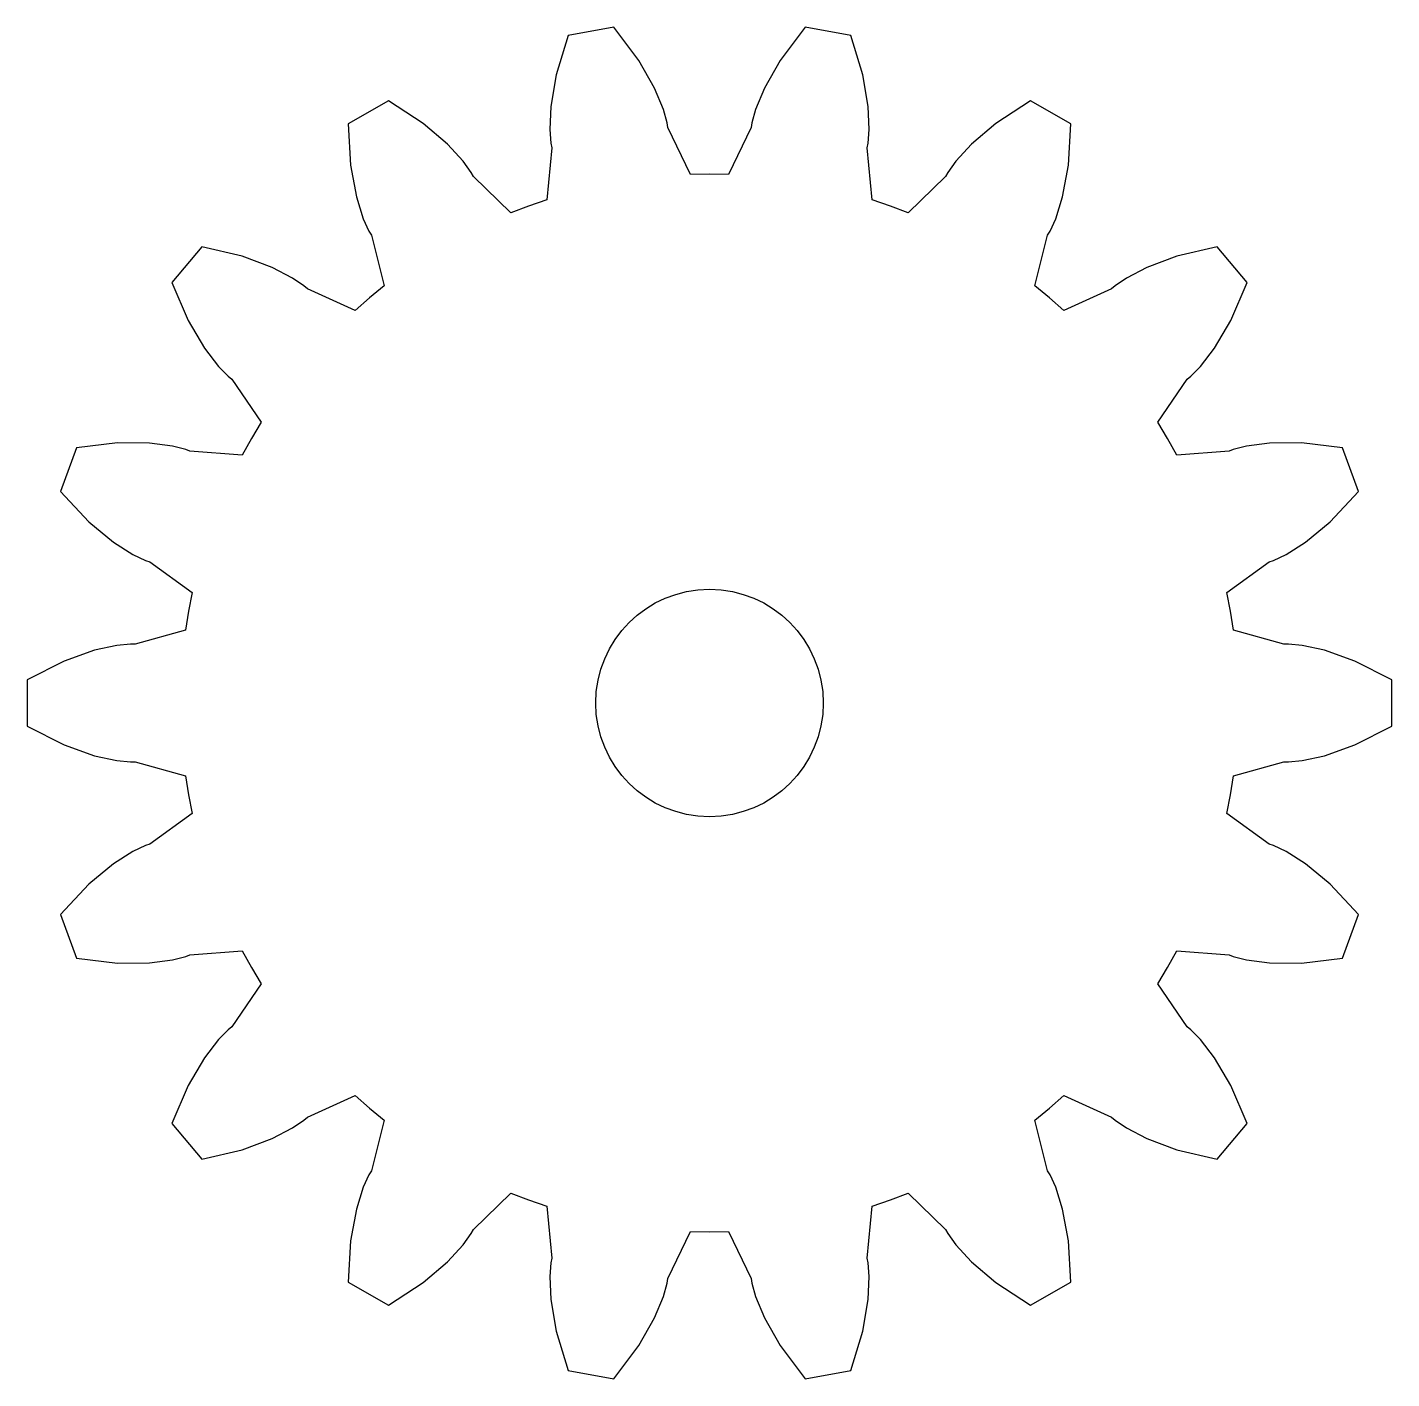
# Model space of a CAD drawing. Header units: millimetres. Extents: x -30 to 30, y -29.7 to 29.7.
import ezdxf

# ---------------------------------------------------------------- set-up
doc = ezdxf.new("R2010")
doc.units = ezdxf.units.MM

msp = doc.modelspace()

# ---------------------------------------------------------------- linework, layer by layer
for p, q in [((-4.2, 29.705), (-6.213, 29.35)), ((-3.111, 28.25), (-4.2, 29.705)), ((4.2, 29.705), (3.111, 28.25)), ((6.213, 29.35), (4.2, 29.705)), ((-6.213, 29.35), (-6.739, 27.61)), ((6.739, 27.61), (6.213, 29.35)), ((-2.412, 27.022), (-3.111, 28.25)), ((3.111, 28.25), (2.412, 27.022)), ((-6.739, 27.61), (-6.975, 26.217)), ((6.975, 26.217), (6.739, 27.61)), ((-2.027, 26.089), (-2.412, 27.022)), ((2.412, 27.022), (2.027, 26.089)), ((-14.106, 26.477), (-15.877, 25.455)), ((-12.585, 25.482), (-14.106, 26.477)), ((14.106, 26.477), (12.585, 25.482)), ((15.877, 25.455), (14.106, 26.477)), ((-6.975, 26.217), (-7.018, 25.208)), ((-1.866, 25.505), (-2.027, 26.089)), ((2.027, 26.089), (1.866, 25.505)), ((7.018, 25.208), (6.975, 26.217)), ((-15.877, 25.455), (-15.776, 23.64)), ((-11.509, 24.567), (-12.585, 25.482)), ((-7.018, 25.208), (-6.97, 24.605)), ((-1.834, 25.305), (-1.866, 25.505)), ((-0.841, 23.235), (-1.834, 25.305)), ((1.834, 25.305), (0.841, 23.235)), ((1.866, 25.505), (1.834, 25.305)), ((6.97, 24.605), (7.018, 25.208)), ((12.585, 25.482), (11.509, 24.567)), ((15.776, 23.64), (15.877, 25.455)), ((-6.97, 24.605), (-6.931, 24.407)), ((6.931, 24.407), (6.97, 24.605)), ((-10.827, 23.822), (-11.509, 24.567)), ((-6.931, 24.407), (-7.156, 22.121)), ((7.156, 22.121), (6.931, 24.407)), ((11.509, 24.567), (10.827, 23.822)), ((-15.776, 23.64), (-15.521, 22.25)), ((-10.476, 23.328), (-10.827, 23.822)), ((10.827, 23.822), (10.476, 23.328)), ((15.521, 22.25), (15.776, 23.64)), ((-10.379, 23.152), (-10.476, 23.328)), ((-8.737, 21.546), (-10.379, 23.152)), ((0, 23.25), (-0.841, 23.235)), ((0.841, 23.235), (0, 23.25)), ((10.379, 23.152), (8.737, 21.546)), ((10.476, 23.328), (10.379, 23.152)), ((-15.521, 22.25), (-15.217, 21.288)), ((15.217, 21.288), (15.521, 22.25)), ((-7.952, 21.848), (-8.737, 21.546)), ((-7.156, 22.121), (-7.952, 21.848)), ((7.952, 21.848), (7.156, 22.121)), ((8.737, 21.546), (7.952, 21.848)), ((-15.217, 21.288), (-14.965, 20.737)), ((14.965, 20.737), (15.217, 21.288)), ((-14.965, 20.737), (-14.861, 20.564)), ((-14.861, 20.564), (-14.291, 18.339)), ((14.291, 18.339), (14.861, 20.564)), ((14.861, 20.564), (14.965, 20.737)), ((-22.311, 20.056), (-23.625, 18.489)), ((-20.542, 19.641), (-22.311, 20.056)), ((22.311, 20.056), (20.542, 19.641)), ((23.625, 18.489), (22.311, 20.056)), ((-19.217, 19.149), (-20.542, 19.641)), ((20.542, 19.641), (19.217, 19.149)), ((-18.322, 18.682), (-19.217, 19.149)), ((-17.823, 18.338), (-18.322, 18.682)), ((18.322, 18.682), (17.823, 18.338)), ((19.217, 19.149), (18.322, 18.682)), ((-23.625, 18.489), (-22.91, 16.819)), ((-17.671, 18.206), (-17.823, 18.338)), ((-15.579, 17.258), (-17.671, 18.206)), ((-14.291, 18.339), (-14.945, 17.811)), ((14.945, 17.811), (14.291, 18.339)), ((17.671, 18.206), (15.579, 17.258)), ((17.823, 18.338), (17.671, 18.206)), ((22.91, 16.819), (23.625, 18.489)), ((-14.945, 17.811), (-15.579, 17.258)), ((15.579, 17.258), (14.945, 17.811)), ((-22.91, 16.819), (-22.195, 15.6)), ((22.195, 15.6), (22.91, 16.819)), ((-22.195, 15.6), (-21.58, 14.799)), ((21.58, 14.799), (22.195, 15.6)), ((-21.58, 14.799), (-21.155, 14.368)), ((21.155, 14.368), (21.58, 14.799)), ((-21.155, 14.368), (-20.998, 14.241)), ((-20.998, 14.241), (-19.701, 12.346)), ((19.701, 12.346), (20.998, 14.241)), ((20.998, 14.241), (21.155, 14.368)), ((-19.701, 12.346), (-20.135, 11.625)), ((20.135, 11.625), (19.701, 12.346)), ((-26.021, 11.431), (-27.825, 11.215)), ((-24.607, 11.422), (-26.021, 11.431)), ((-23.607, 11.289), (-24.607, 11.422)), ((-20.135, 11.625), (-20.542, 10.889)), ((20.542, 10.889), (20.135, 11.625)), ((24.607, 11.422), (23.607, 11.289)), ((26.021, 11.431), (24.607, 11.422)), ((27.825, 11.215), (26.021, 11.431)), ((-27.825, 11.215), (-28.524, 9.294)), ((-23.021, 11.137), (-23.607, 11.289)), ((-22.832, 11.064), (-23.021, 11.137)), ((-20.542, 10.889), (-22.832, 11.064)), ((22.832, 11.064), (20.542, 10.889)), ((23.021, 11.137), (22.832, 11.064)), ((23.607, 11.289), (23.021, 11.137)), ((28.524, 9.294), (27.825, 11.215)), ((-28.524, 9.294), (-27.281, 7.969)), ((27.281, 7.969), (28.524, 9.294)), ((-27.281, 7.969), (-26.192, 7.068)), ((26.192, 7.068), (27.281, 7.969)), ((-26.192, 7.068), (-25.34, 6.526)), ((25.34, 6.526), (26.192, 7.068)), ((-25.34, 6.526), (-24.793, 6.266)), ((-24.793, 6.266), (-24.602, 6.201)), ((-24.602, 6.201), (-22.736, 4.863)), ((22.736, 4.863), (24.602, 6.201)), ((24.602, 6.201), (24.793, 6.266)), ((24.793, 6.266), (25.34, 6.526)), ((-22.736, 4.863), (-22.897, 4.037)), ((22.897, 4.037), (22.736, 4.863)), ((-22.897, 4.037), (-23.028, 3.206)), ((23.028, 3.206), (22.897, 4.037)), ((-23.028, 3.206), (-25.239, 2.588)), ((25.239, 2.588), (23.028, 3.206)), ((-26.044, 2.534), (-27.03, 2.317)), ((-25.441, 2.591), (-26.044, 2.534)), ((-25.239, 2.588), (-25.441, 2.591)), ((25.441, 2.591), (25.239, 2.588)), ((26.044, 2.534), (25.441, 2.591)), ((27.03, 2.317), (26.044, 2.534)), ((-28.361, 1.842), (-29.983, 1.022)), ((-27.03, 2.317), (-28.361, 1.842)), ((28.361, 1.842), (27.03, 2.317)), ((29.983, 1.022), (28.361, 1.842)), ((-29.983, 1.022), (-29.983, -1.022)), ((29.983, -1.022), (29.983, 1.022)), ((-29.983, -1.022), (-28.361, -1.842)), ((28.361, -1.842), (29.983, -1.022)), ((-28.361, -1.842), (-27.03, -2.317)), ((-27.03, -2.317), (-26.044, -2.534)), ((26.044, -2.534), (27.03, -2.317)), ((27.03, -2.317), (28.361, -1.842)), ((-26.044, -2.534), (-25.441, -2.591)), ((-25.441, -2.591), (-25.239, -2.588)), ((-25.239, -2.588), (-23.028, -3.206)), ((23.028, -3.206), (25.239, -2.588)), ((25.239, -2.588), (25.441, -2.591)), ((25.441, -2.591), (26.044, -2.534)), ((-23.028, -3.206), (-22.897, -4.037)), ((22.897, -4.037), (23.028, -3.206)), ((-22.897, -4.037), (-22.736, -4.863)), ((22.736, -4.863), (22.897, -4.037)), ((-22.736, -4.863), (-24.602, -6.201)), ((24.602, -6.201), (22.736, -4.863)), ((-25.34, -6.526), (-26.192, -7.068)), ((-24.793, -6.266), (-25.34, -6.526)), ((-24.602, -6.201), (-24.793, -6.266)), ((24.793, -6.266), (24.602, -6.201)), ((25.34, -6.526), (24.793, -6.266)), ((26.192, -7.068), (25.34, -6.526)), ((-26.192, -7.068), (-27.281, -7.969)), ((27.281, -7.969), (26.192, -7.068)), ((-27.281, -7.969), (-28.524, -9.294)), ((28.524, -9.294), (27.281, -7.969)), ((-28.524, -9.294), (-27.825, -11.215)), ((27.825, -11.215), (28.524, -9.294)), ((-27.825, -11.215), (-26.021, -11.431)), ((-24.607, -11.422), (-23.607, -11.289)), ((-23.607, -11.289), (-23.021, -11.137)), ((-23.021, -11.137), (-22.832, -11.064)), ((-22.832, -11.064), (-20.542, -10.889)), ((-20.542, -10.889), (-20.135, -11.625)), ((20.135, -11.625), (20.542, -10.889)), ((20.542, -10.889), (22.832, -11.064)), ((22.832, -11.064), (23.021, -11.137)), ((23.021, -11.137), (23.607, -11.289)), ((23.607, -11.289), (24.607, -11.422)), ((26.021, -11.431), (27.825, -11.215)), ((-26.021, -11.431), (-24.607, -11.422)), ((-20.135, -11.625), (-19.701, -12.346)), ((19.701, -12.346), (20.135, -11.625)), ((24.607, -11.422), (26.021, -11.431)), ((-19.701, -12.346), (-20.998, -14.241)), ((20.998, -14.241), (19.701, -12.346)), ((-21.155, -14.368), (-21.58, -14.799)), ((-20.998, -14.241), (-21.155, -14.368)), ((21.155, -14.368), (20.998, -14.241)), ((21.58, -14.799), (21.155, -14.368)), ((-21.58, -14.799), (-22.195, -15.6)), ((22.195, -15.6), (21.58, -14.799)), ((-22.195, -15.6), (-22.91, -16.819)), ((22.91, -16.819), (22.195, -15.6)), ((-22.91, -16.819), (-23.625, -18.489)), ((-17.671, -18.206), (-15.579, -17.258)), ((-15.579, -17.258), (-14.945, -17.811)), ((14.945, -17.811), (15.579, -17.258)), ((15.579, -17.258), (17.671, -18.206)), ((23.625, -18.489), (22.91, -16.819)), ((-14.945, -17.811), (-14.291, -18.339)), ((14.291, -18.339), (14.945, -17.811)), ((-23.625, -18.489), (-22.311, -20.056)), ((-18.322, -18.682), (-17.823, -18.338)), ((-17.823, -18.338), (-17.671, -18.206)), ((-14.291, -18.339), (-14.861, -20.564)), ((14.861, -20.564), (14.291, -18.339)), ((17.671, -18.206), (17.823, -18.338)), ((17.823, -18.338), (18.322, -18.682)), ((22.311, -20.056), (23.625, -18.489)), ((-20.542, -19.641), (-19.217, -19.149)), ((-19.217, -19.149), (-18.322, -18.682)), ((18.322, -18.682), (19.217, -19.149)), ((19.217, -19.149), (20.542, -19.641)), ((-22.311, -20.056), (-20.542, -19.641)), ((20.542, -19.641), (22.311, -20.056)), ((-14.965, -20.737), (-15.217, -21.288)), ((-14.861, -20.564), (-14.965, -20.737)), ((14.965, -20.737), (14.861, -20.564)), ((15.217, -21.288), (14.965, -20.737)), ((-15.217, -21.288), (-15.521, -22.25)), ((-10.379, -23.152), (-8.737, -21.546)), ((-8.737, -21.546), (-7.952, -21.848)), ((7.952, -21.848), (8.737, -21.546)), ((8.737, -21.546), (10.379, -23.152)), ((15.521, -22.25), (15.217, -21.288)), ((-7.952, -21.848), (-7.156, -22.121)), ((-7.156, -22.121), (-6.931, -24.407)), ((6.931, -24.407), (7.156, -22.121)), ((7.156, -22.121), (7.952, -21.848)), ((-15.521, -22.25), (-15.776, -23.64)), ((15.776, -23.64), (15.521, -22.25)), ((-10.827, -23.822), (-10.476, -23.328)), ((-10.476, -23.328), (-10.379, -23.152)), ((-1.834, -25.305), (-0.841, -23.235)), ((-0.841, -23.235), (0, -23.25)), ((0, -23.25), (0.841, -23.235)), ((0.841, -23.235), (1.834, -25.305)), ((10.379, -23.152), (10.476, -23.328)), ((10.476, -23.328), (10.827, -23.822)), ((-15.776, -23.64), (-15.877, -25.455)), ((-11.509, -24.567), (-10.827, -23.822)), ((10.827, -23.822), (11.509, -24.567)), ((15.877, -25.455), (15.776, -23.64)), ((-12.585, -25.482), (-11.509, -24.567)), ((-6.931, -24.407), (-6.97, -24.605)), ((6.97, -24.605), (6.931, -24.407)), ((11.509, -24.567), (12.585, -25.482)), ((-6.97, -24.605), (-7.018, -25.208)), ((7.018, -25.208), (6.97, -24.605)), ((-15.877, -25.455), (-14.106, -26.477)), ((-14.106, -26.477), (-12.585, -25.482)), ((-7.018, -25.208), (-6.975, -26.217)), ((-2.027, -26.089), (-1.866, -25.505)), ((-1.866, -25.505), (-1.834, -25.305)), ((1.834, -25.305), (1.866, -25.505)), ((1.866, -25.505), (2.027, -26.089)), ((6.975, -26.217), (7.018, -25.208)), ((12.585, -25.482), (14.106, -26.477)), ((14.106, -26.477), (15.877, -25.455)), ((-6.975, -26.217), (-6.739, -27.61)), ((-2.412, -27.022), (-2.027, -26.089)), ((2.027, -26.089), (2.412, -27.022)), ((6.739, -27.61), (6.975, -26.217)), ((-3.111, -28.25), (-2.412, -27.022)), ((2.412, -27.022), (3.111, -28.25)), ((-6.739, -27.61), (-6.213, -29.35)), ((6.213, -29.35), (6.739, -27.61)), ((-4.2, -29.705), (-3.111, -28.25)), ((3.111, -28.25), (4.2, -29.705)), ((-6.213, -29.35), (-4.2, -29.705)), ((4.2, -29.705), (6.213, -29.35))]:
    msp.add_line(p, q)
msp.add_circle((0, 0), 5)

doc.saveas('drawing.dxf')
